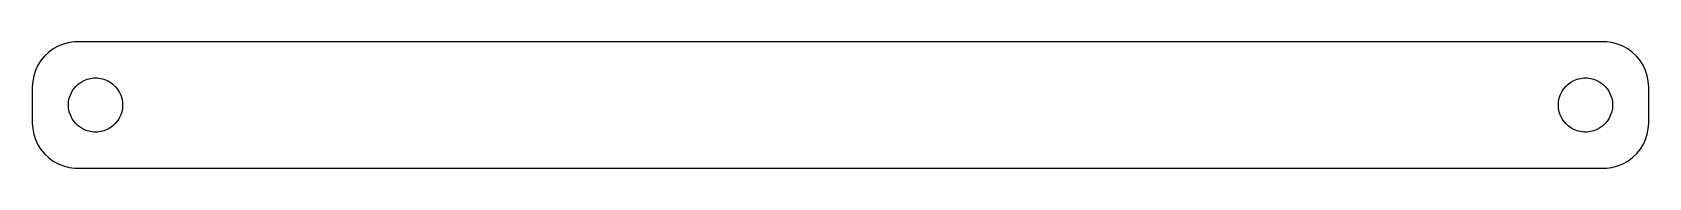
# Model space of a CAD drawing. Header units: metres. Extents: x -90 to 90, y 17 to 31.
import ezdxf

# ---------------------------------------------------------------- set-up
doc = ezdxf.new("R2010")
doc.units = ezdxf.units.M

msp = doc.modelspace()

# ---------------------------------------------------------------- linework, layer by layer
for p, q in [((-86.6289, 30.5241), (-87.1791, 30.2216)), ((-86.0451, 30.7553), (-86.6289, 30.5241)), ((-85.4369, 30.9114), (-86.0451, 30.7553)), ((-84.8139, 30.9901), (-85.4369, 30.9114)), ((84.8139, 30.9901), (-84.8139, 30.9901)), ((85.4369, 30.9114), (84.8139, 30.9901)), ((86.0451, 30.7553), (85.4369, 30.9114)), ((86.6289, 30.5241), (86.0451, 30.7553)), ((87.1791, 30.2216), (86.6289, 30.5241)), ((-88.5451, 28.9389), (-88.8815, 28.4088)), ((-88.1448, 29.4227), (-88.5451, 28.9389)), ((-87.6871, 29.8526), (-88.1448, 29.4227)), ((-87.1791, 30.2216), (-87.6871, 29.8526)), ((87.6871, 29.8526), (87.1791, 30.2216)), ((88.1448, 29.4227), (87.6871, 29.8526)), ((88.5451, 28.9389), (88.1448, 29.4227)), ((88.8815, 28.4088), (88.5451, 28.9389)), ((-89.3429, 27.2434), (-89.4606, 26.6267)), ((-89.1489, 27.8406), (-89.3429, 27.2434)), ((-88.8815, 28.4088), (-89.1489, 27.8406)), ((-83.7773, 26.7145), (-83.427, 26.8532)), ((-83.427, 26.8532), (-83.0621, 26.9469)), ((-83.0621, 26.9469), (-82.6884, 26.9941)), ((-82.6884, 26.9941), (-82.3116, 26.9941)), ((-82.3116, 26.9941), (-81.9379, 26.9469)), ((-81.9379, 26.9469), (-81.573, 26.8532)), ((-81.573, 26.8532), (-81.2227, 26.7145)), ((81.2227, 26.7145), (81.573, 26.8532)), ((81.573, 26.8532), (81.9379, 26.9469)), ((81.9379, 26.9469), (82.3116, 26.9941)), ((82.3116, 26.9941), (82.6884, 26.9941)), ((82.6884, 26.9941), (83.0621, 26.9469)), ((83.0621, 26.9469), (83.427, 26.8532)), ((83.427, 26.8532), (83.7773, 26.7145)), ((89.1489, 27.8406), (88.8815, 28.4088)), ((89.3429, 27.2434), (89.1489, 27.8406)), ((89.4606, 26.6267), (89.3429, 27.2434)), ((-89.4606, 26.6267), (-89.5, 26)), ((-89.5, 26), (-89.5, 22)), ((-85.4057, 24.7461), (-85.2893, 25.1044)), ((-85.2893, 25.1044), (-85.1289, 25.4453)), ((-85.1289, 25.4453), (-84.927, 25.7634)), ((-84.927, 25.7634), (-84.6869, 26.0536)), ((-84.6869, 26.0536), (-84.4123, 26.3115)), ((-84.4123, 26.3115), (-84.1075, 26.533)), ((-84.1075, 26.533), (-83.7773, 26.7145)), ((-81.2227, 26.7145), (-80.8925, 26.533)), ((-80.8925, 26.533), (-80.5877, 26.3115)), ((-80.5877, 26.3115), (-80.3131, 26.0536)), ((-80.3131, 26.0536), (-80.073, 25.7634)), ((-80.073, 25.7634), (-79.8711, 25.4453)), ((-79.8711, 25.4453), (-79.7107, 25.1044)), ((-79.7107, 25.1044), (-79.5943, 24.7461)), ((79.5943, 24.7461), (79.7107, 25.1044)), ((79.7107, 25.1044), (79.8711, 25.4453)), ((79.8711, 25.4453), (80.073, 25.7634)), ((80.073, 25.7634), (80.3131, 26.0536)), ((80.3131, 26.0536), (80.5877, 26.3115)), ((80.5877, 26.3115), (80.8925, 26.533)), ((80.8925, 26.533), (81.2227, 26.7145)), ((83.7773, 26.7145), (84.1075, 26.533)), ((84.1075, 26.533), (84.4123, 26.3115)), ((84.4123, 26.3115), (84.6869, 26.0536)), ((84.6869, 26.0536), (84.927, 25.7634)), ((84.927, 25.7634), (85.1289, 25.4453)), ((85.1289, 25.4453), (85.2893, 25.1044)), ((85.2893, 25.1044), (85.4057, 24.7461)), ((89.5, 26), (89.4606, 26.6267)), ((89.5, 22), (89.5, 26)), ((-85.5, 24), (-85.4763, 24.376)), ((-85.4763, 23.624), (-85.5, 24)), ((-85.4763, 24.376), (-85.4057, 24.7461)), ((-85.4057, 23.2539), (-85.4763, 23.624)), ((-79.5943, 24.7461), (-79.5237, 24.376)), ((-79.5237, 23.624), (-79.5943, 23.2539)), ((-79.5237, 24.376), (-79.5, 24)), ((-79.5, 24), (-79.5237, 23.624)), ((79.5, 24), (79.5237, 24.376)), ((79.5237, 23.624), (79.5, 24)), ((79.5237, 24.376), (79.5943, 24.7461)), ((79.5943, 23.2539), (79.5237, 23.624)), ((85.4057, 24.7461), (85.4763, 24.376)), ((85.4763, 23.624), (85.4057, 23.2539)), ((85.4763, 24.376), (85.5, 24)), ((85.5, 24), (85.4763, 23.624)), ((-89.5, 22), (-89.4606, 21.3733)), ((-85.2893, 22.8956), (-85.4057, 23.2539)), ((-85.1289, 22.5547), (-85.2893, 22.8956)), ((-84.927, 22.2366), (-85.1289, 22.5547)), ((-84.6869, 21.9464), (-84.927, 22.2366)), ((-84.4123, 21.6885), (-84.6869, 21.9464)), ((-84.1075, 21.467), (-84.4123, 21.6885)), ((-80.5877, 21.6885), (-80.8925, 21.467)), ((-80.3131, 21.9464), (-80.5877, 21.6885)), ((-80.073, 22.2366), (-80.3131, 21.9464)), ((-79.8711, 22.5547), (-80.073, 22.2366)), ((-79.7107, 22.8956), (-79.8711, 22.5547)), ((-79.5943, 23.2539), (-79.7107, 22.8956)), ((79.7107, 22.8956), (79.5943, 23.2539)), ((79.8711, 22.5547), (79.7107, 22.8956)), ((80.073, 22.2366), (79.8711, 22.5547)), ((80.3131, 21.9464), (80.073, 22.2366)), ((80.5877, 21.6885), (80.3131, 21.9464)), ((80.8925, 21.467), (80.5877, 21.6885)), ((84.4123, 21.6885), (84.1075, 21.467)), ((84.6869, 21.9464), (84.4123, 21.6885)), ((84.927, 22.2366), (84.6869, 21.9464)), ((85.1289, 22.5547), (84.927, 22.2366)), ((85.2893, 22.8956), (85.1289, 22.5547)), ((85.4057, 23.2539), (85.2893, 22.8956)), ((89.4606, 21.3733), (89.5, 22)), ((-89.4606, 21.3733), (-89.3429, 20.7566)), ((-89.3429, 20.7566), (-89.1489, 20.1594)), ((-89.1489, 20.1594), (-88.8815, 19.5912)), ((-83.7773, 21.2855), (-84.1075, 21.467)), ((-83.427, 21.1468), (-83.7773, 21.2855)), ((-83.0621, 21.0531), (-83.427, 21.1468)), ((-82.6884, 21.0059), (-83.0621, 21.0531)), ((-82.3116, 21.0059), (-82.6884, 21.0059)), ((-81.9379, 21.0531), (-82.3116, 21.0059)), ((-81.573, 21.1468), (-81.9379, 21.0531)), ((-81.2227, 21.2855), (-81.573, 21.1468)), ((-80.8925, 21.467), (-81.2227, 21.2855)), ((81.2227, 21.2855), (80.8925, 21.467)), ((81.573, 21.1468), (81.2227, 21.2855)), ((81.9379, 21.0531), (81.573, 21.1468)), ((82.3116, 21.0059), (81.9379, 21.0531)), ((82.6884, 21.0059), (82.3116, 21.0059)), ((83.0621, 21.0531), (82.6884, 21.0059)), ((83.427, 21.1468), (83.0621, 21.0531)), ((83.7773, 21.2855), (83.427, 21.1468)), ((84.1075, 21.467), (83.7773, 21.2855)), ((88.8815, 19.5912), (89.1489, 20.1594)), ((89.1489, 20.1594), (89.3429, 20.7566)), ((89.3429, 20.7566), (89.4606, 21.3733)), ((-88.8815, 19.5912), (-88.5451, 19.0611)), ((-88.5451, 19.0611), (-88.1448, 18.5773)), ((-88.1448, 18.5773), (-87.6871, 18.1474)), ((-87.6871, 18.1474), (-87.1791, 17.7784)), ((87.1791, 17.7784), (87.6871, 18.1474)), ((87.6871, 18.1474), (88.1448, 18.5773)), ((88.1448, 18.5773), (88.5451, 19.0611)), ((88.5451, 19.0611), (88.8815, 19.5912)), ((-87.1791, 17.7784), (-86.6289, 17.4759)), ((-86.6289, 17.4759), (-86.0451, 17.2447)), ((-86.0451, 17.2447), (-85.4369, 17.0886)), ((-85.4369, 17.0886), (-84.8139, 17.0099)), ((-84.8139, 17.0099), (84.8139, 17.0099)), ((84.8139, 17.0099), (85.4369, 17.0886)), ((85.4369, 17.0886), (86.0451, 17.2447)), ((86.0451, 17.2447), (86.6289, 17.4759)), ((86.6289, 17.4759), (87.1791, 17.7784))]:
    msp.add_line(p, q)

doc.saveas('drawing.dxf')
